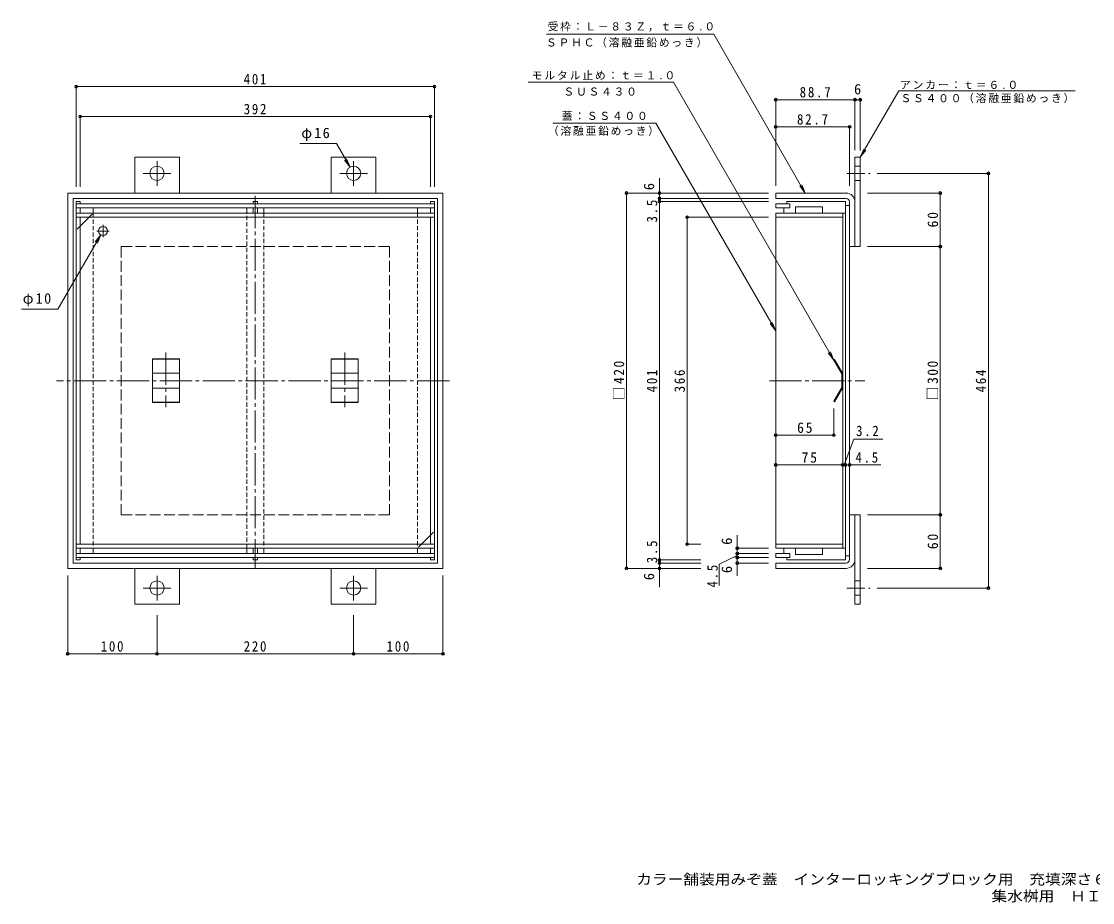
# Model space of a CAD drawing. Units: millimetres, scale not verified. Extents: x -853 to 1089, y -778 to 767.
# Drawn here: x -853 to 346, y -778 to 208 of the extents above; entities that cross this region are included whole.
import ezdxf
from ezdxf.enums import TextEntityAlignment as Align

# ---------------------------------------------------------------- set-up
doc = ezdxf.new("R2010")
doc.units = ezdxf.units.MM
doc.header["$LTSCALE"] = 4
doc.header["$PDMODE"] = 32
doc.header["$PDSIZE"] = 3.2
for name, pattern in [('CHAIN1', [8, 5, -1, 1, -1]), ('CHAIN2', [12, 9, -1, 1, -1]), ('DASHED1', [1.8, 1.2, -0.6]), ('DASHED3', [4, 3, -1])]:
    doc.linetypes.add(name, pattern=pattern)
for name, color, linetype, lineweight in [('0-0_通り芯', 7, 'CHAIN2', 9), ('0-1_躯体', 2, 'DASHED3', 9), ('0-2_仕上', 7, 'Continuous', 9), ('0-3_建具', 4, 'Continuous', 9), ('0-4_その他', 7, 'Continuous', 9), ('0-5_寸法', 7, 'Continuous', 9)]:
    doc.layers.add(name, color=color, linetype=linetype, lineweight=lineweight)
doc.layers.add('F-4_F-4ﾚｲﾔ', color=2, linetype='Continuous')
doc.styles.add('ＭＳ ゴシック', font='')
doc.styles.get('ＭＳ ゴシック').set_extended_font_data('MS Gothic')

msp = doc.modelspace()

# ---------------------------------------------------------------- linework, layer by layer
at = {"layer": '0-0_通り芯'}
for p, q in [((-591.341, 12.836), (-591.341, -403.787)), ((-691.341, -162.442), (-691.341, -223.471)), ((-491.341, -162.442), (-491.341, -223.471)), ((-374.185, -193.964), (-813.886, -193.964)), ((-15.96, -193.964), (90.777, -193.964))]:
    msp.add_line(p, q, dxfattribs=at)
at = {"layer": '0-1_躯体'}
msp.add_lwpolyline([(-441.341, -43.964), (-441.341, -343.964), (-741.341, -343.964), (-741.341, -43.964)], close=True, dxfattribs=at)
at = {"layer": '0-2_仕上'}
for p, q in [((-791.841, 136.276), (-791.841, 22.999)), ((-791.841, 135.076), (-390.841, 135.076)), ((-390.841, 136.276), (-390.841, 22.999)), ((-791.841, 6.536), (-791.841, -394.465)), ((-390.841, 4.036), (-791.841, 4.036)), ((-589.091, 4.036), (-589.091, 6.536)), ((-395.341, 6.536), (-395.341, 4.036)), ((-390.841, 6.536), (-395.341, 6.536)), ((-390.841, 6.536), (-390.841, -394.465)), ((-8.881, 4.036), (-8.881, -0.464)), ((7.119, 4.036), (-8.881, 4.036)), ((3.619, 6.536), (3.619, 4.036)), ((69.319, 6.536), (3.619, 6.536)), ((7.119, 4.036), (7.119, -0.464)), ((13.319, 0.536), (13.319, -6.464)), ((43.319, 0.536), (13.319, 0.536)), ((43.319, 0.536), (43.319, -6.464)), ((69.319, 6.536), (69.319, 2.036)), ((-390.841, -0.464), (-791.841, -0.464)), ((-390.841, -6.464), (-791.841, -6.464)), ((-390.841, -10.964), (-791.841, -10.964)), ((-787.341, -0.464), (-787.341, -6.464)), ((-787.341, -10.964), (-787.341, -376.964)), ((-777.341, -10.964), (-787.341, -20.964)), ((-593.591, -6.464), (-593.591, -0.464)), ((-589.091, -6.464), (-589.091, -0.464)), ((-395.341, -0.464), (-395.341, -6.464)), ((-395.341, -10.964), (-395.341, -376.964)), ((7.119, -0.464), (-8.881, -0.464)), ((69.319, -6.464), (-8.881, -6.464)), ((-8.881, -381.464), (-8.881, -6.464)), ((66.119, -10.964), (-8.881, -10.964)), ((0.119, -0.464), (0.119, -6.464)), ((66.119, -381.464), (66.119, -6.464)), ((-405.341, -376.964), (-395.341, -366.964)), ((-390.841, -376.964), (-791.841, -376.964)), ((-390.841, -381.464), (-791.841, -381.464)), ((-787.341, -387.464), (-787.341, -381.464)), ((-593.591, -381.464), (-593.591, -387.464)), ((-589.091, -381.464), (-589.091, -387.464)), ((-395.341, -387.464), (-395.341, -381.464)), ((66.119, -376.964), (-8.881, -376.964)), ((69.319, -381.464), (-8.881, -381.464)), ((0.119, -387.465), (0.119, -381.464)), ((13.319, -388.464), (13.319, -381.464)), ((43.319, -388.464), (43.319, -381.464)), ((-390.841, -387.464), (-791.841, -387.464)), ((-390.841, -391.965), (-791.841, -391.965)), ((-589.091, -391.965), (-589.091, -394.465)), ((-395.341, -394.465), (-395.341, -391.965)), ((-390.841, -394.465), (-395.341, -394.465)), ((-8.881, -391.964), (-8.881, -387.465)), ((7.119, -387.465), (-8.881, -387.465)), ((7.119, -391.964), (-8.881, -391.964)), ((3.619, -394.464), (3.619, -391.964)), ((69.319, -394.464), (3.619, -394.464)), ((7.119, -391.964), (7.119, -387.465)), ((43.319, -388.464), (13.319, -388.464)), ((69.319, -394.464), (69.319, -389.964))]:
    msp.add_line(p, q, dxfattribs=at)
at = {"layer": '0-2_仕上', "color": 2}
for p, q in [((69.319, 6.536), (69.319, -394.464)), ((73.819, 2.036), (69.319, 2.036)), ((73.819, -389.964), (73.819, 2.036)), ((-772.841, -6.464), (-772.841, -0.464)), ((-600.841, -6.464), (-600.841, -0.464)), ((-581.841, -6.464), (-581.841, -0.464)), ((-409.841, -6.464), (-409.841, -0.464)), ((-772.841, -381.464), (-772.841, -387.464)), ((-600.841, -381.464), (-600.841, -387.464)), ((-581.841, -381.464), (-581.841, -387.464)), ((-409.841, -381.464), (-409.841, -387.464)), ((73.819, -389.964), (69.319, -389.964))]:
    msp.add_line(p, q, dxfattribs=at)
at = {"layer": '0-2_仕上', "linetype": 'DASHED1'}
for p, q in [((-777.341, -10.964), (-772.84, -6.464)), ((-787.341, -20.964), (-791.841, -25.464)), ((-395.341, -366.964), (-390.841, -362.465)), ((-405.341, -376.964), (-409.841, -381.464))]:
    msp.add_line(p, q, dxfattribs=at)
at = {"layer": '0-2_仕上', "color": 2, "linetype": 'DASHED1'}
for p, q in [((-772.841, -6.464), (-772.841, -381.464)), ((-600.841, -381.464), (-600.841, -6.464)), ((-581.841, -6.464), (-581.841, -381.464)), ((-409.841, -6.464), (-409.841, -381.464))]:
    msp.add_line(p, q, dxfattribs=at)
at = {"layer": '0-2_仕上', "linetype": 'CHAIN2'}
for p, q in [((-761.841, -19.464), (-761.841, -33.464)), ((-754.841, -26.464), (-768.841, -26.464))]:
    msp.add_line(p, q, dxfattribs=at)
at = {"layer": '0-2_仕上', "color": 3}
for p, q in [((-706.341, -169.51), (-706.341, -218.419)), ((-706.341, -169.51), (-676.341, -169.51)), ((-706.341, -170.01), (-676.341, -170.01)), ((-676.341, -218.419), (-676.341, -169.51)), ((-506.341, -218.419), (-506.341, -169.51)), ((-476.341, -169.51), (-506.341, -169.51)), ((-476.341, -170.01), (-506.341, -170.01)), ((-476.341, -169.51), (-476.341, -218.419)), ((56.119, -170.876), (56.985, -170.376)), ((-706.341, -185.598), (-676.341, -185.598)), ((-476.341, -185.598), (-506.341, -185.598)), ((-706.341, -202.33), (-676.341, -202.33)), ((-476.341, -202.33), (-506.341, -202.33)), ((65.119, -201.464), (56.119, -217.053)), ((66.119, -201.732), (56.985, -217.553)), ((-706.341, -217.919), (-676.341, -217.919)), ((-706.341, -218.419), (-676.341, -218.419)), ((-476.341, -217.919), (-506.341, -217.919)), ((-476.341, -218.419), (-506.341, -218.419)), ((56.119, -217.053), (56.985, -217.553))]:
    msp.add_line(p, q, dxfattribs=at)
at = {"layer": '0-2_仕上'}
for points in [[(-791.841, 6.536), (-787.341, 6.536), (-787.341, 4.036)], [(-593.591, 4.036), (-593.591, 6.536), (-589.091, 6.536)], [(-791.841, -394.465), (-787.341, -394.465), (-787.341, -391.965)], [(-593.591, -391.965), (-593.591, -394.465), (-589.091, -394.465)]]:
    msp.add_lwpolyline(points, dxfattribs=at)
at = {"layer": '0-2_仕上', "color": 3}
for points in [[(65.119, -201.464), (65.119, -186.464), (56.119, -170.876)], [(66.119, -201.732), (66.119, -186.196), (56.985, -170.376)]]:
    msp.add_lwpolyline(points, dxfattribs=at)
at = {"layer": '0-2_仕上'}
msp.add_circle((-761.841, -26.464), 5, dxfattribs=at)
for p in [(-791.841, 135.076), (-390.841, 135.076)]:
    msp.add_point(p, dxfattribs=at)
at = {"layer": '0-3_建具'}
for p, q in [((-726.341, 56.036), (-676.341, 56.036)), ((-726.341, 16.036), (-726.341, 56.036)), ((-676.341, 56.036), (-676.341, 16.036)), ((-456.341, 56.036), (-506.341, 56.036)), ((-506.341, 56.036), (-506.341, 16.036)), ((-456.341, 16.036), (-456.341, 56.036)), ((79.819, 56.036), (85.819, 56.036)), ((79.819, -43.964), (79.819, 56.036)), ((85.819, -43.964), (85.819, 56.036)), ((79.819, 46.036), (85.819, 46.036)), ((79.819, 30.036), (85.819, 30.036)), ((69.819, 10.036), (-8.881, 10.036)), ((73.819, -43.964), (73.819, 6.035)), ((73.819, -43.964), (79.819, -43.964)), ((79.819, -43.964), (85.819, -43.964)), ((73.819, -343.964), (79.819, -343.964)), ((73.819, -343.964), (73.819, -393.964)), ((79.819, -343.964), (85.819, -343.964)), ((79.819, -343.964), (79.819, -443.964)), ((85.819, -343.964), (85.819, -443.964)), ((-726.341, -403.964), (-726.341, -443.964)), ((-676.341, -443.964), (-676.341, -403.964)), ((-506.341, -443.964), (-506.341, -403.964)), ((-456.341, -403.964), (-456.341, -443.964)), ((69.819, -397.964), (-8.881, -397.964)), ((79.819, -417.964), (85.819, -417.964)), ((79.819, -433.964), (85.819, -433.964)), ((-726.341, -443.964), (-676.341, -443.964)), ((-456.341, -443.964), (-506.341, -443.964)), ((79.819, -443.964), (85.819, -443.964))]:
    msp.add_line(p, q, dxfattribs=at)
at = {"layer": '0-3_建具', "linetype": 'CHAIN1'}
for p, q in [((-701.341, 38.036), (-701.341, 51.856)), ((-481.341, 38.036), (-481.341, 51.856)), ((-701.341, 38.036), (-716.813, 38.036)), ((-701.341, 38.036), (-685.869, 38.036)), ((-701.341, 38.036), (-701.341, 24.216)), ((-481.341, 38.036), (-496.813, 38.036)), ((-481.341, 38.036), (-481.341, 24.216)), ((-481.341, 38.036), (-465.869, 38.036)), ((70.892, 38.036), (96.83, 38.036)), ((-701.341, -425.964), (-701.341, -412.144)), ((-481.341, -425.964), (-481.341, -412.144)), ((-701.341, -425.964), (-716.813, -425.964)), ((-701.341, -425.964), (-701.341, -439.784)), ((-701.341, -425.964), (-685.869, -425.964)), ((-481.341, -425.964), (-496.813, -425.964)), ((-481.341, -425.964), (-481.341, -439.784)), ((-481.341, -425.964), (-465.869, -425.964)), ((70.892, -425.964), (96.83, -425.964))]:
    msp.add_line(p, q, dxfattribs=at)
at = {"layer": '0-3_建具'}
for points in [[(-801.341, -403.964), (-801.341, 16.036), (-381.341, 16.036), (-381.341, -403.964)], [(-795.341, -397.964), (-795.341, 10.036), (-387.341, 10.036), (-387.341, -397.964)]]:
    msp.add_lwpolyline(points, close=True, dxfattribs=at)
for points in [[(-8.881, 10.036), (-8.881, 16.036), (69.819, 16.036)], [(-8.881, -397.964), (-8.881, -403.964), (69.819, -403.964)]]:
    msp.add_lwpolyline(points, dxfattribs=at)
for centre in [(-701.341, 38.036), (-481.341, 38.036), (-701.341, -425.964), (-481.341, -425.964)]:
    msp.add_circle(centre, 8, dxfattribs=at)
for centre, radius, start, end in [((69.819, 6.035), 10, 0, 90), ((69.819, 6.035), 4, 0, 90), ((69.819, -393.964), 4, 270, 0), ((69.819, -393.964), 10, 270, 0)]:
    msp.add_arc(centre, radius, start, end, dxfattribs=at)
at = {"layer": '0-4_その他'}
for p, q in [((-8.881, 121.674), (-8.881, 24.036)), ((-8.881, 120.474), (79.819, 120.474)), ((79.819, 121.674), (79.819, 64.036)), ((79.819, 120.474), (85.819, 120.474)), ((85.819, 121.674), (85.819, 63.786)), ((-787.341, 102.797), (-787.341, 22.999)), ((-787.341, 101.597), (-395.341, 101.597)), ((-395.341, 102.797), (-395.341, 22.999)), ((-8.881, 90.094), (73.819, 90.094)), ((73.819, 91.294), (73.819, 24.036)), ((-485.341, 44.964), (-489.167, 54.203)), ((230.417, 38.036), (104.83, 38.036)), ((229.217, -425.964), (229.217, 38.036)), ((-138.948, 16.036), (-138.948, 32.523)), ((-177.029, 16.036), (-16.881, 16.036)), ((-175.829, 16.036), (-175.829, -403.964)), ((-138.948, 10.036), (-138.948, 16.036)), ((176.557, 16.036), (93.819, 16.036)), ((175.357, 16.036), (175.357, -43.964)), ((-140.148, 10.036), (-16.881, 10.036)), ((-140.148, 6.536), (-16.881, 6.536)), ((-138.948, 6.536), (-138.948, 10.036)), ((-138.948, -394.464), (-138.948, 6.536)), ((-109.192, -10.964), (-16.881, -10.964)), ((-107.992, -10.964), (-107.992, -376.964)), ((-812.336, -113.925), (-764.341, -30.794)), ((-764.341, -30.794), (-770.428, -38.728)), ((-764.341, -30.794), (-768.168, -40.033)), ((176.557, -43.964), (93.819, -43.964)), ((175.357, -43.964), (175.357, -343.964)), ((-853.153, -113.925), (-812.336, -113.925)), ((56.119, -256.132), (56.119, -225.053)), ((-8.881, -254.932), (56.119, -254.932)), ((-8.881, -288.236), (66.119, -288.236)), ((66.119, -288.236), (69.319, -288.236)), ((69.319, -288.236), (73.819, -288.236)), ((73.819, -288.236), (108.634, -288.236)), ((176.557, -343.964), (93.819, -343.964)), ((175.357, -343.964), (175.357, -403.964)), ((-51.85, -381.464), (-51.85, -366.696)), ((-109.192, -376.964), (-92.635, -376.964)), ((-53.05, -381.464), (-16.881, -381.464)), ((-51.85, -387.464), (-51.85, -381.464)), ((-140.148, -394.464), (-92.635, -394.464)), ((-138.948, -397.964), (-138.948, -394.464)), ((-53.05, -387.464), (-16.881, -387.464)), ((-53.05, -391.964), (-16.881, -391.964)), ((-51.85, -391.964), (-51.85, -387.464)), ((-51.85, -397.964), (-51.85, -391.964)), ((-177.029, -403.964), (-92.635, -403.964)), ((-140.148, -397.964), (-92.635, -397.964)), ((-138.948, -403.964), (-138.948, -397.964)), ((-138.948, -403.964), (-138.948, -425.117)), ((-53.05, -397.964), (-16.881, -397.964)), ((-51.85, -397.964), (-51.85, -412.238)), ((176.557, -403.964), (93.819, -403.964)), ((-801.341, -500.821), (-801.341, -411.964)), ((-381.341, -500.821), (-381.341, -411.964)), ((230.417, -425.964), (104.83, -425.964)), ((-701.341, -500.821), (-701.341, -456.347)), ((-481.341, -500.821), (-481.341, -456.347)), ((-801.341, -499.621), (-701.341, -499.621)), ((-701.341, -499.621), (-481.341, -499.621)), ((-481.341, -499.621), (-381.341, -499.621))]:
    msp.add_line(p, q, dxfattribs=at)
for points in [[(-541.346, 71.272), (-500.529, 71.272), (-485.341, 44.964), (-491.428, 52.897)], [(67.719, -288.236), (78.484, -259.523), (110.992, -259.523)], [(-51.85, -389.714), (-72.067, -399.134), (-72.067, -422.965)]]:
    msp.add_lwpolyline(points, dxfattribs=at)
for p in [(-8.881, 120.474), (79.819, 120.474), (85.819, 120.474), (-787.341, 101.597), (-395.341, 101.597), (-8.881, 90.094), (73.819, 90.094), (229.217, 38.036), (-175.829, 16.036), (-138.948, 16.036), (175.357, 16.036), (-138.948, 10.036), (-138.948, 6.536), (-107.992, -10.964), (175.357, -43.964), (-8.881, -254.932), (56.119, -254.932), (-8.881, -288.236), (66.119, -288.236), (69.319, -288.236), (73.819, -288.236), (175.357, -343.964), (-107.992, -376.964), (-51.85, -381.464), (-138.948, -394.464), (-51.85, -387.464), (-51.85, -391.964), (-175.829, -403.964), (-138.948, -397.964), (-138.948, -403.964), (-51.85, -397.964), (175.357, -403.964), (229.217, -425.964), (-801.341, -499.621), (-701.341, -499.621), (-481.341, -499.621), (-381.341, -499.621)]:
    msp.add_point(p, dxfattribs=at)
at = {"layer": '0-5_寸法'}
for p, q in [((-265.405, 193.675), (-78.283, 193.675)), ((-78.283, 193.675), (24.277, 16.036)), ((-285.853, 139.99), (-123.36, 139.99)), ((-123.36, 139.99), (56.119, -170.876)), ((128.84, 130.55), (85.819, 56.036)), ((128.84, 130.55), (326.382, 130.55)), ((-258.329, 94.309), (-143.018, 94.309)), ((-143.018, 94.309), (-8.881, -138.023)), ((85.819, 56.036), (89.646, 65.274)), ((85.819, 56.036), (91.907, 63.969)), ((24.277, 16.036), (20.451, 25.274)), ((24.277, 16.036), (18.19, 23.969)), ((-8.881, -138.023), (-14.969, -130.089)), ((-8.881, -138.023), (-12.708, -128.784)), ((56.119, -170.876), (50.031, -162.942)), ((56.119, -170.876), (52.292, -161.637))]:
    msp.add_line(p, q, dxfattribs=at)

# ---------------------------------------------------------------- texts
at = {"layer": '0-2_仕上', "color": 2, "insert": (-604.341, 137.476), "char_height": 11.73, "attachment_point": 7, "style": 'ＭＳ ゴシック'}
msp.add_mtext('\\T1.27;\\W0.9;401', dxfattribs=at)
at = {"layer": '0-4_その他', "color": 2, "style": 'ＭＳ ゴシック'}
msp.add_text('6', height=11.73, dxfattribs=at).set_placement((78.819, 122.874), align=Align.BOTTOM_LEFT)
for p in [(-141.348, 19.235), (-54.25, -377.582), (-54.25, -409.244), (-141.348, -417.169)]:
    msp.add_text('6', height=11.73, rotation=90, dxfattribs=at).set_placement(p, align=Align.BOTTOM_LEFT)
at = {"layer": '0-4_その他', "color": 2, "char_height": 11.73, "attachment_point": 7, "style": 'ＭＳ ゴシック'}
for s, insert in [('\\T1.28;\\W0.9;88.7', (17.969, 122.874)), ('\\T1.27;\\W0.9;392', (-604.341, 103.997)), ('\\T1.28;\\W0.9;82.7', (14.969, 92.494)), ('\\T1.19;φ16', (-539.899, 74.28)), ('\\T1.19;φ10', (-851.706, -110.917)), ('\\T1.27;\\W0.95;65', (15.119, -252.532)), ('\\T1.27;\\W0.9;3.2', (81.058, -256.145)), ('\\T1.27;\\W0.95;75', (20.119, -285.836)), ('\\T1.27;\\W0.9;4.5', (80.383, -285.836)), ('\\T1.27;\\W0.9;100', (-764.341, -497.221)), ('\\T1.27;\\W0.9;220', (-604.341, -497.221)), ('\\T1.27;\\W0.9;100', (-444.341, -497.221))]:
    msp.add_mtext(s, dxfattribs=dict(at, insert=insert))
at = {"layer": '0-4_その他', "color": 2, "char_height": 11.73, "attachment_point": 7, "rotation": 90, "style": 'ＭＳ ゴシック'}
for s, insert in [('\\T1.27;\\W0.9;3.5', (-141.348, -16.903)), ('\\T1.27;\\W0.95;60', (172.957, -22.464)), ('\\T1.21;\\W0.95;□420', (-178.229, -215.964)), ('\\T1.21;\\W0.95;□300', (172.957, -215.964)), ('\\T1.27;\\W0.9;401', (-141.348, -206.964)), ('\\T1.27;\\W0.9;366', (-110.392, -206.964)), ('\\T1.27;\\W0.9;464', (226.817, -206.964)), ('\\T1.27;\\W0.95;60', (172.957, -382.464)), ('\\T1.27;\\W0.9;3.5', (-141.348, -398.194)), ('\\T1.27;\\W0.9;4.5', (-73.707, -425.344))]:
    msp.add_mtext(s, dxfattribs=dict(at, insert=insert))
at = {"layer": '0-5_寸法', "char_height": 8.798, "attachment_point": 7, "style": 'ＭＳ ゴシック'}
for s, insert in [('\\T1.17;受枠：Ｌ－８３Ｚ，ｔ＝６.０', (-264.192, 196.636)), ('\\T1.17;ＳＰＨＣ（溶融亜鉛めっき）', (-266.006, 178.857)), ('\\T1.18;モルタル止め：ｔ＝１.０', (-281.948, 142.696)), ('\\T1.17;ＳＵＳ４３０', (-246.414, 124.888)), ('\\T1.18;アンカー：ｔ＝６.０', (130.232, 132.112)), ('\\T1.17;ＳＳ４００（溶融亜鉛めっき）', (130.823, 116.495)), ('\\T1.17;蓋：ＳＳ４００', (-248.341, 97.32)), ('\\T1.17;（溶融亜鉛めっき）', (-263.843, 79.89))]:
    msp.add_mtext(s, dxfattribs=dict(at, insert=insert))
at = {"layer": 'F-4_F-4ﾚｲﾔ', "style": 'ＭＳ ゴシック', "width": 1.1}
for s, p in [('カラー舗装用みぞ蓋\u3000インターロッキングブロック用\u3000充填深さ６５ｍｍ\u3000スチール製', (-165.027, -761.267)), ('集水桝用\u3000ＨＩＳＷ－Ｍ－３００－Ｚ', (232.673, -780.096))]:
    msp.add_text(s, height=11.73, dxfattribs=at).set_placement(p, align=Align.BOTTOM_LEFT)

doc.saveas('drawing.dxf')
